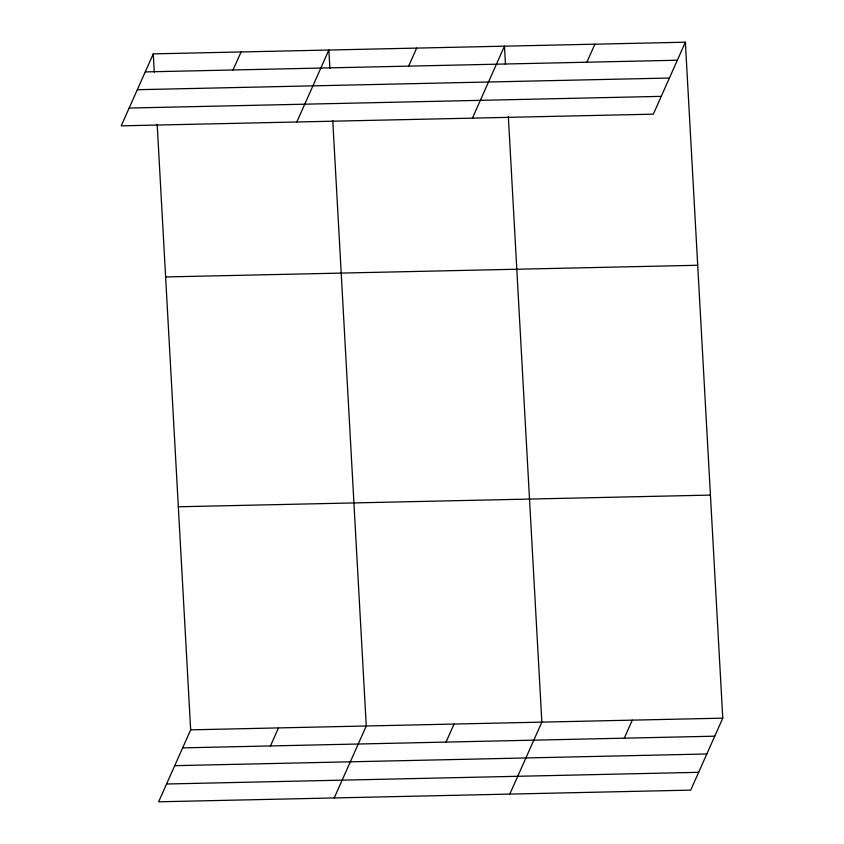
<?xml version="1.0" encoding="UTF-8"?>
<svg xmlns="http://www.w3.org/2000/svg" width="844" height="844" viewBox="0 0 844 844"><rect width="100%" height="100%" fill="white"/><g stroke="black" fill="none" stroke-linecap="round" stroke-linejoin="round"><path stroke-width="1.27" d="M153.27 53.879L121.23 125.84L653.33 114.162L685.37 42.2L153.27 53.879L154.283 72.141M233.039 69.989L241.067 51.959M296.824 121.99L328.865 50.028L329.877 68.29M408.633 66.127L416.662 48.097M157.174 124.321L190.67 729.838L158.63 801.8L690.73 790.121L722.77 718.16L685.37 42.2M472.418 118.128L504.459 46.177L505.472 64.439M270.439 745.948L278.467 727.918M586.886 62.213L594.914 44.183M334.224 797.949L366.264 725.988L332.758 120.47M446.033 742.087L454.061 724.057M509.818 794.088L541.848 722.126L508.352 116.609M624.286 738.173L632.314 720.143M145.242 71.909L677.342 60.23M137.319 89.707L669.419 78.028M129.153 108.043L661.253 96.364M165.614 276.948L697.714 265.269M178.327 506.78L710.426 495.09M190.67 729.838L722.77 718.16M182.642 747.868L714.741 736.19M174.719 765.666L706.818 753.987M166.553 784.002L698.653 772.323"/></g></svg>
